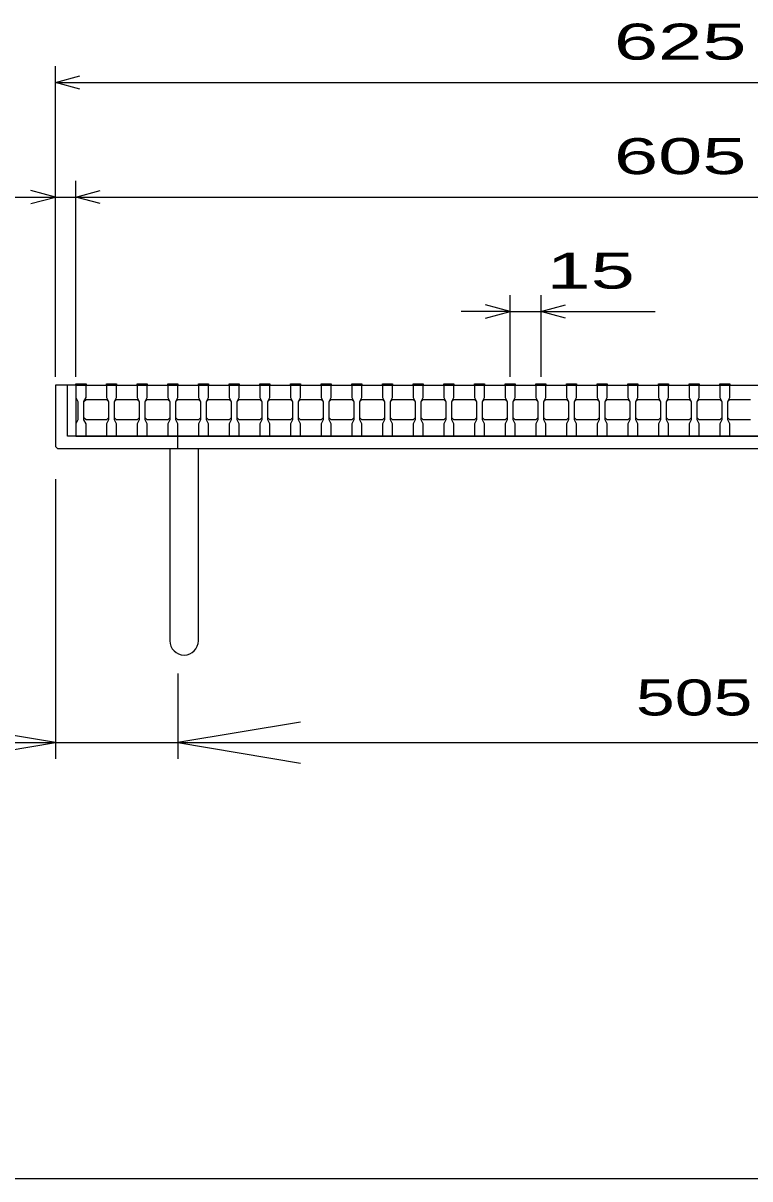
# Model space of a CAD drawing. Units: millimetres, scale not verified. Extents: x -1456 to 1385, y -1026 to 843.
# Drawn here: x -1066 to -710, y -917 to -352 of the extents above; entities that cross this region are included whole.
import ezdxf
from ezdxf.enums import TextEntityAlignment as Align

# ---------------------------------------------------------------- set-up
doc = ezdxf.new("R2010")
doc.units = ezdxf.units.MM
doc.header["$LTSCALE"] = 8
for name, color, linetype, lineweight in [('0_2', 150, 'Continuous', 25), ('16', 3, 'Continuous', 25), ('19', 6, 'Continuous', 25), ('22', 4, 'Continuous', 25)]:
    doc.layers.add(name, color=color, linetype=linetype, lineweight=lineweight)
doc.styles.add('ベクトル', font='')
doc.styles.get('ベクトル').set_extended_font_data('ベクトル')

# ---------------------------------------------------------------- blocks, each defined once
blk = doc.blocks.new('open_arrow')
at = {"color": 0, "linetype": 'Continuous', "lineweight": -2}
blk.add_lwpolyline([(7.5, 1.25), (0, 0), (7.5, -1.25)], dxfattribs=at)

msp = doc.modelspace()

# ---------------------------------------------------------------- linework, layer by layer
at = {"layer": '0_2'}
msp.add_line((1384.8, -917.2), (-1383.2, -917.2), dxfattribs=at)
at = {"layer": '16'}
for p, q in [((-1040, -529), (-1040, -528.3)), ((-1040, -528.3), (-1035, -528.3)), ((-1040, -529), (-1040, -535)), ((-1035, -529), (-1040, -529)), ((-1040, -529), (-1040, -554)), ((-1040, -529), (-435, -529)), ((-1035, -528.3), (-1035, -529)), ((-1035, -535), (-1035, -529)), ((-1025, -529), (-1025, -528.3)), ((-1025, -528.3), (-1020, -528.3)), ((-1025, -529), (-1025, -535)), ((-1020, -529), (-1025, -529)), ((-1020, -528.3), (-1020, -529)), ((-1020, -535), (-1020, -529)), ((-1010, -529), (-1010, -528.3)), ((-1010, -528.3), (-1005, -528.3)), ((-1010, -529), (-1010, -535)), ((-1005, -529), (-1010, -529)), ((-1005, -528.3), (-1005, -529)), ((-1005, -535), (-1005, -529)), ((-995, -529), (-995, -528.3)), ((-995, -528.3), (-990, -528.3)), ((-995, -529), (-995, -535)), ((-990, -529), (-995, -529)), ((-990, -528.3), (-990, -529)), ((-990, -535), (-990, -529)), ((-980, -529), (-980, -528.3)), ((-980, -528.3), (-975, -528.3)), ((-980, -529), (-980, -535)), ((-975, -529), (-980, -529)), ((-975, -528.3), (-975, -529)), ((-975, -535), (-975, -529)), ((-965, -529), (-965, -528.3)), ((-965, -528.3), (-960, -528.3)), ((-965, -529), (-965, -535)), ((-960, -529), (-965, -529)), ((-960, -528.3), (-960, -529)), ((-960, -535), (-960, -529)), ((-950, -529), (-950, -528.3)), ((-950, -528.3), (-945, -528.3)), ((-950, -529), (-950, -535)), ((-945, -529), (-950, -529)), ((-945, -528.3), (-945, -529)), ((-945, -535), (-945, -529)), ((-935, -529), (-935, -528.3)), ((-935, -528.3), (-930, -528.3)), ((-935, -529), (-935, -535)), ((-930, -529), (-935, -529)), ((-930, -528.3), (-930, -529)), ((-930, -535), (-930, -529)), ((-920, -529), (-920, -528.3)), ((-920, -528.3), (-915, -528.3)), ((-920, -529), (-920, -535)), ((-915, -529), (-920, -529)), ((-915, -528.3), (-915, -529)), ((-915, -535), (-915, -529)), ((-905, -529), (-905, -528.3)), ((-905, -528.3), (-900, -528.3)), ((-905, -529), (-905, -535)), ((-900, -529), (-905, -529)), ((-900, -528.3), (-900, -529)), ((-900, -535), (-900, -529)), ((-890, -529), (-890, -528.3)), ((-890, -528.3), (-885, -528.3)), ((-890, -529), (-890, -535)), ((-885, -529), (-890, -529)), ((-885, -528.3), (-885, -529)), ((-885, -535), (-885, -529)), ((-875, -529), (-875, -528.3)), ((-875, -528.3), (-870, -528.3)), ((-875, -529), (-875, -535)), ((-870, -529), (-875, -529)), ((-870, -528.3), (-870, -529)), ((-870, -535), (-870, -529)), ((-860, -529), (-860, -528.3)), ((-860, -528.3), (-855, -528.3)), ((-860, -529), (-860, -535)), ((-855, -529), (-860, -529)), ((-855, -528.3), (-855, -529)), ((-855, -535), (-855, -529)), ((-845, -529), (-845, -528.3)), ((-845, -528.3), (-840, -528.3)), ((-845, -529), (-845, -535)), ((-840, -529), (-845, -529)), ((-840, -528.3), (-840, -529)), ((-840, -535), (-840, -529)), ((-830, -529), (-830, -528.3)), ((-830, -528.3), (-825, -528.3)), ((-830, -529), (-830, -535)), ((-825, -529), (-830, -529)), ((-825, -528.3), (-825, -529)), ((-825, -535), (-825, -529)), ((-815, -529), (-815, -528.3)), ((-815, -528.3), (-810, -528.3)), ((-815, -529), (-815, -535)), ((-810, -529), (-815, -529)), ((-810, -528.3), (-810, -529)), ((-810, -535), (-810, -529)), ((-800, -529), (-800, -528.3)), ((-800, -528.3), (-795, -528.3)), ((-800, -529), (-800, -535)), ((-795, -529), (-800, -529)), ((-795, -528.3), (-795, -529)), ((-795, -535), (-795, -529)), ((-785, -529), (-785, -528.3)), ((-785, -528.3), (-780, -528.3)), ((-785, -529), (-785, -535)), ((-780, -529), (-785, -529)), ((-780, -528.3), (-780, -529)), ((-780, -535), (-780, -529)), ((-770, -529), (-770, -528.3)), ((-770, -528.3), (-765, -528.3)), ((-770, -529), (-770, -535)), ((-765, -529), (-770, -529)), ((-765, -528.3), (-765, -529)), ((-765, -535), (-765, -529)), ((-755, -529), (-755, -528.3)), ((-755, -528.3), (-750, -528.3)), ((-755, -529), (-755, -535)), ((-750, -529), (-755, -529)), ((-750, -528.3), (-750, -529)), ((-750, -535), (-750, -529)), ((-740, -529), (-740, -528.3)), ((-740, -528.3), (-735, -528.3)), ((-740, -529), (-740, -535)), ((-735, -529), (-740, -529)), ((-735, -528.3), (-735, -529)), ((-735, -535), (-735, -529)), ((-725, -529), (-725, -528.3)), ((-725, -528.3), (-720, -528.3)), ((-725, -529), (-725, -535)), ((-720, -529), (-725, -529)), ((-720, -528.3), (-720, -529)), ((-720, -535), (-720, -529)), ((-1040, -535), (-1039, -537)), ((-1036, -537), (-1035, -535)), ((-1036, -537), (-1035, -536)), ((-1035, -536), (-1025, -536)), ((-1025, -535), (-1024, -537)), ((-1025, -536), (-1024, -537)), ((-1021, -537), (-1020, -535)), ((-1021, -537), (-1020, -536)), ((-1020, -536), (-1010, -536)), ((-1010, -535), (-1009, -537)), ((-1010, -536), (-1009, -537)), ((-1006, -537), (-1005, -535)), ((-1006, -537), (-1005, -536)), ((-1005, -536), (-995, -536)), ((-995, -535), (-994, -537)), ((-995, -536), (-994, -537)), ((-991, -537), (-990, -535)), ((-991, -537), (-990, -536)), ((-990, -536), (-980, -536)), ((-980, -535), (-979, -537)), ((-980, -536), (-979, -537)), ((-976, -537), (-975, -535)), ((-976, -537), (-975, -536)), ((-975, -536), (-965, -536)), ((-965, -535), (-964, -537)), ((-965, -536), (-964, -537)), ((-961, -537), (-960, -535)), ((-961, -537), (-960, -536)), ((-960, -536), (-950, -536)), ((-950, -535), (-949, -537)), ((-950, -536), (-949, -537)), ((-946, -537), (-945, -535)), ((-946, -537), (-945, -536)), ((-945, -536), (-935, -536)), ((-935, -535), (-934, -537)), ((-935, -536), (-934, -537)), ((-931, -537), (-930, -535)), ((-931, -537), (-930, -536)), ((-930, -536), (-920, -536)), ((-920, -535), (-919, -537)), ((-920, -536), (-919, -537)), ((-916, -537), (-915, -535)), ((-916, -537), (-915, -536)), ((-915, -536), (-905, -536)), ((-905, -535), (-904, -537)), ((-905, -536), (-904, -537)), ((-901, -537), (-900, -535)), ((-901, -537), (-900, -536)), ((-900, -536), (-890, -536)), ((-890, -535), (-889, -537)), ((-890, -536), (-889, -537)), ((-886, -537), (-885, -535)), ((-886, -537), (-885, -536)), ((-885, -536), (-875, -536)), ((-875, -535), (-874, -537)), ((-875, -536), (-874, -537)), ((-871, -537), (-870, -535)), ((-871, -537), (-870, -536)), ((-870, -536), (-860, -536)), ((-860, -535), (-859, -537)), ((-860, -536), (-859, -537)), ((-856, -537), (-855, -535)), ((-856, -537), (-855, -536)), ((-855, -536), (-845, -536)), ((-845, -535), (-844, -537)), ((-845, -536), (-844, -537)), ((-841, -537), (-840, -535)), ((-841, -537), (-840, -536)), ((-840, -536), (-830, -536)), ((-830, -535), (-829, -537)), ((-830, -536), (-829, -537)), ((-826, -537), (-825, -535)), ((-826, -537), (-825, -536)), ((-825, -536), (-815, -536)), ((-815, -535), (-814, -537)), ((-815, -536), (-814, -537)), ((-811, -537), (-810, -535)), ((-811, -537), (-810, -536)), ((-810, -536), (-800, -536)), ((-800, -535), (-799, -537)), ((-800, -536), (-799, -537)), ((-796, -537), (-795, -535)), ((-796, -537), (-795, -536)), ((-795, -536), (-785, -536)), ((-785, -535), (-784, -537)), ((-785, -536), (-784, -537)), ((-781, -537), (-780, -535)), ((-781, -537), (-780, -536)), ((-780, -536), (-770, -536)), ((-770, -535), (-769, -537)), ((-770, -536), (-769, -537)), ((-766, -537), (-765, -535)), ((-766, -537), (-765, -536)), ((-765, -536), (-755, -536)), ((-755, -535), (-754, -537)), ((-755, -536), (-754, -537)), ((-751, -537), (-750, -535)), ((-751, -537), (-750, -536)), ((-750, -536), (-740, -536)), ((-740, -535), (-739, -537)), ((-740, -536), (-739, -537)), ((-736, -537), (-735, -535)), ((-736, -537), (-735, -536)), ((-735, -536), (-725, -536)), ((-725, -535), (-724, -537)), ((-725, -536), (-724, -537)), ((-721, -537), (-720, -535)), ((-721, -537), (-720, -536)), ((-720, -536), (-710, -536)), ((-1039, -537), (-1039, -546)), ((-1036, -546), (-1036, -537)), ((-1024, -537), (-1024, -546)), ((-1021, -546), (-1021, -537)), ((-1009, -537), (-1009, -546)), ((-1006, -546), (-1006, -537)), ((-994, -537), (-994, -546)), ((-991, -546), (-991, -537)), ((-979, -537), (-979, -546)), ((-976, -546), (-976, -537)), ((-964, -537), (-964, -546)), ((-961, -546), (-961, -537)), ((-949, -537), (-949, -546)), ((-946, -546), (-946, -537)), ((-934, -537), (-934, -546)), ((-931, -546), (-931, -537)), ((-919, -537), (-919, -546)), ((-916, -546), (-916, -537)), ((-904, -537), (-904, -546)), ((-901, -546), (-901, -537)), ((-889, -537), (-889, -546)), ((-886, -546), (-886, -537)), ((-874, -537), (-874, -546)), ((-871, -546), (-871, -537)), ((-859, -537), (-859, -546)), ((-856, -546), (-856, -537)), ((-844, -537), (-844, -546)), ((-841, -546), (-841, -537)), ((-829, -537), (-829, -546)), ((-826, -546), (-826, -537)), ((-814, -537), (-814, -546)), ((-811, -546), (-811, -537)), ((-799, -537), (-799, -546)), ((-796, -546), (-796, -537)), ((-784, -537), (-784, -546)), ((-781, -546), (-781, -537)), ((-769, -537), (-769, -546)), ((-766, -546), (-766, -537)), ((-754, -537), (-754, -546)), ((-751, -546), (-751, -537)), ((-739, -537), (-739, -546)), ((-736, -546), (-736, -537)), ((-724, -537), (-724, -546)), ((-721, -546), (-721, -537)), ((-1039, -546), (-1040, -548)), ((-1040, -548), (-1040, -554)), ((-1035, -546), (-1036, -545)), ((-1035, -548), (-1036, -546)), ((-1025, -546), (-1035, -546)), ((-1035, -554), (-1035, -548)), ((-1024, -545), (-1025, -546)), ((-1024, -546), (-1025, -548)), ((-1025, -548), (-1025, -554)), ((-1020, -546), (-1021, -545)), ((-1020, -548), (-1021, -546)), ((-1010, -546), (-1020, -546)), ((-1020, -554), (-1020, -548)), ((-1009, -545), (-1010, -546)), ((-1009, -546), (-1010, -548)), ((-1010, -548), (-1010, -554)), ((-1005, -546), (-1006, -545)), ((-1005, -548), (-1006, -546)), ((-995, -546), (-1005, -546)), ((-1005, -554), (-1005, -548)), ((-994, -545), (-995, -546)), ((-994, -546), (-995, -548)), ((-995, -548), (-995, -554)), ((-990, -546), (-991, -545)), ((-990, -548), (-991, -546)), ((-980, -546), (-990, -546)), ((-990, -554), (-990, -548)), ((-979, -545), (-980, -546)), ((-979, -546), (-980, -548)), ((-980, -548), (-980, -554)), ((-975, -546), (-976, -545)), ((-975, -548), (-976, -546)), ((-965, -546), (-975, -546)), ((-975, -554), (-975, -548)), ((-964, -545), (-965, -546)), ((-964, -546), (-965, -548)), ((-965, -548), (-965, -554)), ((-960, -546), (-961, -545)), ((-960, -548), (-961, -546)), ((-950, -546), (-960, -546)), ((-960, -554), (-960, -548)), ((-949, -545), (-950, -546)), ((-949, -546), (-950, -548)), ((-950, -548), (-950, -554)), ((-945, -546), (-946, -545)), ((-945, -548), (-946, -546)), ((-935, -546), (-945, -546)), ((-945, -554), (-945, -548)), ((-934, -545), (-935, -546)), ((-934, -546), (-935, -548)), ((-935, -548), (-935, -554)), ((-930, -546), (-931, -545)), ((-930, -548), (-931, -546)), ((-920, -546), (-930, -546)), ((-930, -554), (-930, -548)), ((-919, -545), (-920, -546)), ((-919, -546), (-920, -548)), ((-920, -548), (-920, -554)), ((-915, -546), (-916, -545)), ((-915, -548), (-916, -546)), ((-905, -546), (-915, -546)), ((-915, -554), (-915, -548)), ((-904, -545), (-905, -546)), ((-904, -546), (-905, -548)), ((-905, -548), (-905, -554)), ((-900, -546), (-901, -545)), ((-900, -548), (-901, -546)), ((-890, -546), (-900, -546)), ((-900, -554), (-900, -548)), ((-889, -545), (-890, -546)), ((-889, -546), (-890, -548)), ((-890, -548), (-890, -554)), ((-885, -546), (-886, -545)), ((-885, -548), (-886, -546)), ((-875, -546), (-885, -546)), ((-885, -554), (-885, -548)), ((-874, -545), (-875, -546)), ((-874, -546), (-875, -548)), ((-875, -548), (-875, -554)), ((-870, -546), (-871, -545)), ((-870, -548), (-871, -546)), ((-860, -546), (-870, -546)), ((-870, -554), (-870, -548)), ((-859, -545), (-860, -546)), ((-859, -546), (-860, -548)), ((-860, -548), (-860, -554)), ((-855, -546), (-856, -545)), ((-855, -548), (-856, -546)), ((-845, -546), (-855, -546)), ((-855, -554), (-855, -548)), ((-844, -545), (-845, -546)), ((-844, -546), (-845, -548)), ((-845, -548), (-845, -554)), ((-840, -546), (-841, -545)), ((-840, -548), (-841, -546)), ((-830, -546), (-840, -546)), ((-840, -554), (-840, -548)), ((-829, -545), (-830, -546)), ((-829, -546), (-830, -548)), ((-830, -548), (-830, -554)), ((-825, -546), (-826, -545)), ((-825, -548), (-826, -546)), ((-815, -546), (-825, -546)), ((-825, -554), (-825, -548)), ((-814, -545), (-815, -546)), ((-814, -546), (-815, -548)), ((-815, -548), (-815, -554)), ((-810, -546), (-811, -545)), ((-810, -548), (-811, -546)), ((-800, -546), (-810, -546)), ((-810, -554), (-810, -548)), ((-799, -545), (-800, -546)), ((-799, -546), (-800, -548)), ((-800, -548), (-800, -554)), ((-795, -546), (-796, -545)), ((-795, -548), (-796, -546)), ((-785, -546), (-795, -546)), ((-795, -554), (-795, -548)), ((-784, -545), (-785, -546)), ((-784, -546), (-785, -548)), ((-785, -548), (-785, -554)), ((-780, -546), (-781, -545)), ((-780, -548), (-781, -546)), ((-770, -546), (-780, -546)), ((-780, -554), (-780, -548)), ((-769, -545), (-770, -546)), ((-769, -546), (-770, -548)), ((-770, -548), (-770, -554)), ((-765, -546), (-766, -545)), ((-765, -548), (-766, -546)), ((-755, -546), (-765, -546)), ((-765, -554), (-765, -548)), ((-754, -545), (-755, -546)), ((-754, -546), (-755, -548)), ((-755, -548), (-755, -554)), ((-750, -546), (-751, -545)), ((-750, -548), (-751, -546)), ((-740, -546), (-750, -546)), ((-750, -554), (-750, -548)), ((-739, -545), (-740, -546)), ((-739, -546), (-740, -548)), ((-740, -548), (-740, -554)), ((-735, -546), (-736, -545)), ((-735, -548), (-736, -546)), ((-725, -546), (-735, -546)), ((-735, -554), (-735, -548)), ((-724, -545), (-725, -546)), ((-724, -546), (-725, -548)), ((-725, -548), (-725, -554)), ((-720, -546), (-721, -545)), ((-720, -548), (-721, -546)), ((-710, -546), (-720, -546)), ((-720, -554), (-720, -548)), ((-1040, -554), (-1035, -554)), ((-1040, -554), (-435, -554)), ((-1025, -554), (-1020, -554)), ((-1010, -554), (-1005, -554)), ((-995, -554), (-990, -554)), ((-980, -554), (-975, -554)), ((-965, -554), (-960, -554)), ((-950, -554), (-945, -554)), ((-935, -554), (-930, -554)), ((-920, -554), (-915, -554)), ((-905, -554), (-900, -554)), ((-890, -554), (-885, -554)), ((-875, -554), (-870, -554)), ((-860, -554), (-855, -554)), ((-845, -554), (-840, -554)), ((-830, -554), (-825, -554)), ((-815, -554), (-810, -554)), ((-800, -554), (-795, -554)), ((-785, -554), (-780, -554)), ((-770, -554), (-765, -554)), ((-755, -554), (-750, -554)), ((-740, -554), (-735, -554)), ((-725, -554), (-720, -554))]:
    msp.add_line(p, q, dxfattribs=at)
at = {"layer": '19'}
for p, q in [((-1040, -529), (-1050, -529)), ((-1050, -529), (-1050, -559)), ((-1044, -554), (-1044, -529)), ((-1050, -559), (-1049, -560)), ((-431, -554), (-1044, -554)), ((-990, -560), (-990, -554)), ((-1049, -560), (-426, -560)), ((-994, -560), (-994, -654)), ((-980, -654), (-980, -560))]:
    msp.add_line(p, q, dxfattribs=at)
at = {"layer": '19', "color": 4}
for p, q in [((-1050, -575), (-1050, -711.83)), ((-990, -670.02), (-990, -711.83)), ((-990, -670.02), (-990, -711.83)), ((-1120.4, -703.83), (-990, -703.83)), ((-990, -703.83), (-485, -703.83))]:
    msp.add_line(p, q, dxfattribs=at)
at = {"layer": '19'}
msp.add_arc((-987, -654), 7, 180, 0, dxfattribs=at)
at = {"layer": '22'}
for p, q in [((-1050, -525), (-1050, -373)), ((-1050, -381), (-1038, -377.8)), ((-1038, -384.2), (-1050, -381)), ((-1050, -381), (-425, -381)), ((-1050, -525), (-1050, -429)), ((-1040, -525), (-1040, -429)), ((-1050, -437), (-1062, -433.8)), ((-1040, -437), (-1028, -433.8)), ((-1106, -437), (-1050, -437)), ((-1062, -440.2), (-1050, -437)), ((-1050, -437), (-1040, -437)), ((-1028, -440.2), (-1040, -437)), ((-1040, -437), (-435, -437)), ((-827.5, -525), (-827.5, -485)), ((-812.5, -485), (-812.5, -525)), ((-827.5, -493), (-839.5, -489.8)), ((-812.5, -493), (-800.5, -489.8)), ((-827.5, -493), (-851.5, -493)), ((-839.5, -496.2), (-827.5, -493)), ((-827.5, -493), (-812.5, -493)), ((-800.5, -496.2), (-812.5, -493)), ((-812.5, -493), (-756.5, -493))]:
    msp.add_line(p, q, dxfattribs=at)

# ---------------------------------------------------------------- block references
at = {"layer": '19', "color": 4, "xscale": 8, "yscale": 8, "rotation": 180}
msp.add_blockref('open_arrow', (-1050, -703.83), dxfattribs=at)
at = {"layer": '19', "color": 4, "xscale": 8, "yscale": 8}
msp.add_blockref('open_arrow', (-990, -703.83), dxfattribs=at)

# ---------------------------------------------------------------- texts
at = {"layer": '19', "color": 4, "style": 'ベクトル', "width": 1.45}
msp.add_text('505', height=17.6, dxfattribs=at).set_placement((-737.5, -695.83), align=Align.BOTTOM_CENTER)
at = {"layer": '22', "color": 2, "style": 'ベクトル', "width": 1.65}
for s, p in [(' 625 ', (-787.5, -361)), (' 605 ', (-787.5, -417)), (' 15 ', (-820.5, -473))]:
    msp.add_text(s, height=17.6, dxfattribs=at).set_placement(p, align=Align.MIDDLE_LEFT)

doc.saveas('drawing.dxf')
